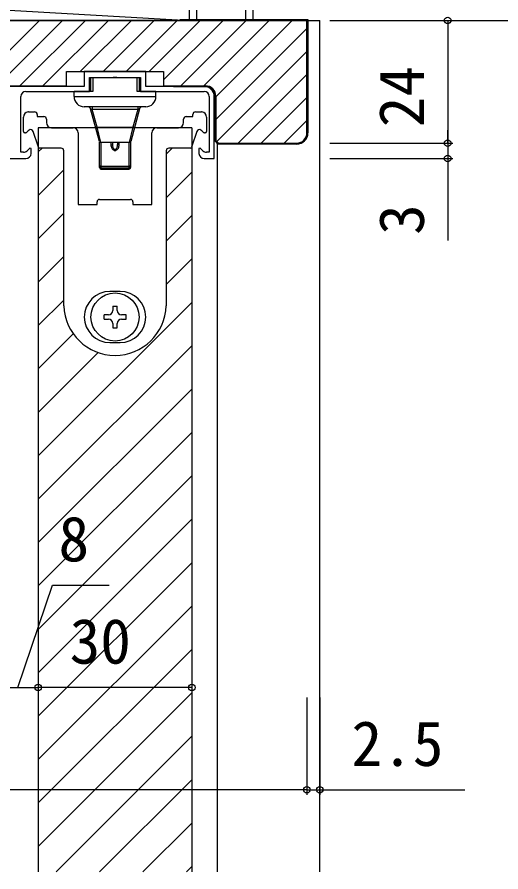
# Model space of a CAD drawing. Units: millimetres, scale not verified. Extents: x -525 to 525, y -783 to 779.
# Drawn here: x -293.1 to -198.6, y 333.2 to 500.3 of the extents above; entities that cross this region are included whole.
import ezdxf
from ezdxf.enums import TextEntityAlignment as Align

# ---------------------------------------------------------------- set-up
doc = ezdxf.new("R2010")
doc.units = ezdxf.units.MM
doc.header["$LTSCALE"] = 4
for name, color, linetype in [('0-4_YKK_11E', 7, 'Continuous'), ('0-5_YKK_12', 2, 'Continuous'), ('0-6_YKK_13', 4, 'Continuous'), ('0-8_YKK_D', 6, 'Continuous'), ('0-A_YSS_K', 3, 'Continuous'), ('0-B_YSS_KE', 3, 'Continuous')]:
    doc.layers.add(name, color=color, linetype=linetype)
doc.styles.add('ＭＳ ゴシック', font='')
doc.styles.get('ＭＳ ゴシック').set_extended_font_data('MS Gothic')

msp = doc.modelspace()

# ---------------------------------------------------------------- linework, layer by layer
at = {"layer": '0-4_YKK_11E'}
msp.add_line((-294.6, 472.697), (-291.4, 472.697), dxfattribs=at)
for points in [[(-256.6, 486.797), (-268, 486.797), (-268, 489.697), (-280, 489.697), (-280, 486.797), (-306, 486.797), (-306, 489.697), (-318, 489.697), (-318, 486.797)], [(-291.4, 485.797), (-279, 485.797), (-279, 488.497), (-274.458, 488.497), (-274.275, 488.617), (-273.725, 488.617), (-273.542, 488.497), (-269, 488.497), (-269, 485.797), (-256.6, 485.797)], [(-291.897, 473.897), (-292.4, 473.897), (-292.4, 484.797)], [(-256.6, 472.697), (-254.6, 472.697), (-254.6, 484.797)], [(-255.6, 484.797), (-255.6, 473.897), (-256.103, 473.897)], [(-290.4, 473.697), (-290.4, 474.631), (-290.647, 474.733), (-291.19, 474.19)], [(-256.81, 474.19), (-257.353, 474.733), (-257.6, 474.631), (-257.6, 473.697)]]:
    msp.add_lwpolyline(points, dxfattribs=at)
for centre, radius, start, end in [((-256.6, 484.797), 2, 0.00001, 89.99999), ((-291.4, 484.797), 1, 90.00001, 179.99999), ((-256.6, 484.797), 1, 0.00001, 89.99999), ((-291.897, 474.897), 1, 269.99998, 314.99997), ((-291.4, 473.697), 1, 270.00001, 359.99999), ((-256.6, 473.697), 1, 180.00001, 269.99999), ((-256.103, 474.897), 1, 225.00003, 270.00002)]:
    msp.add_arc(centre, radius, start, end, dxfattribs=at)
at = {"layer": '0-5_YKK_12'}
for p, q in [((-390, 499.697), (-234, 499.697)), ((-234, 333.197), (-234, 499.697)), ((-289, 478.697), (-289, 333.197)), ((-259, 478.697), (-289, 478.697)), ((-259, 478.697), (-259, 333.197)), ((-289, 473.961), (-288.264, 474.697)), ((-264, 473.505), (-262.808, 474.697)), ((-254, 333.197), (-254, 475.614)), ((-289, 465.475), (-284, 470.475)), ((-264, 465.02), (-259, 470.02)), ((-289, 456.99), (-284, 461.99)), ((-264, 456.534), (-259, 461.534)), ((-289, 448.505), (-284, 453.505)), ((-264, 448.049), (-259, 453.049)), ((-289, 440.02), (-284, 445.02)), ((-289, 414.564), (-259, 444.564)), ((-289, 431.534), (-282.144, 438.39)), ((-289, 406.078), (-259, 436.078)), ((-289, 423.049), (-277.294, 434.755)), ((-289, 397.593), (-259, 427.593)), ((-289, 389.108), (-259, 419.108)), ((-289, 380.623), (-259, 410.623)), ((-289, 372.137), (-259, 402.137)), ((-289, 363.652), (-259, 393.652)), ((-289, 355.167), (-259, 385.167)), ((-289, 346.681), (-259, 376.681)), ((-289, 338.196), (-259, 368.196)), ((-285.514, 333.197), (-259, 359.711)), ((-277.028, 333.197), (-259, 351.226)), ((-268.543, 333.197), (-259, 342.74)), ((-260.058, 333.197), (-259, 334.255))]:
    msp.add_line(p, q, dxfattribs=at)
at = {"layer": '0-6_YKK_13'}
for p, q in [((-278.8, 488.497), (-278.8, 485.797)), ((-278.8, 488.497), (-269.2, 488.497)), ((-278.343, 488.497), (-278.343, 485.797)), ((-269.657, 485.797), (-269.657, 488.497)), ((-269.2, 485.797), (-269.2, 488.497)), ((-282, 484.797), (-282, 485.797)), ((-278.343, 485.797), (-282, 485.797)), ((-282, 484.797), (-266, 484.797)), ((-266, 485.797), (-269.657, 485.797)), ((-266, 484.797), (-266, 485.797)), ((-290.9, 481.797), (-289.7, 481.797)), ((-268, 482.797), (-280, 482.797)), ((-277.06, 476.02), (-278.776, 482.427)), ((-278.431, 482.297), (-278.776, 482.427)), ((-278.431, 482.797), (-278.431, 482.297)), ((-277.493, 478.797), (-278.431, 482.297)), ((-269.569, 482.297), (-278.431, 482.297)), ((-269.224, 482.427), (-270.94, 476.02)), ((-269.569, 482.297), (-270.507, 478.797)), ((-269.569, 482.797), (-269.569, 482.297)), ((-269.224, 482.427), (-269.569, 482.297)), ((-258.3, 481.797), (-257.1, 481.797)), ((-291.9, 477.997), (-291.9, 480.797)), ((-289.2, 481.297), (-289.2, 480.897)), ((-289.2, 480.897), (-287.9, 480.897)), ((-287.4, 480.397), (-287.4, 479.697)), ((-260.6, 479.697), (-260.6, 480.397)), ((-260.1, 480.897), (-258.8, 480.897)), ((-258.8, 480.897), (-258.8, 481.297)), ((-256.1, 480.797), (-256.1, 477.997)), ((-290.937, 478.094), (-291.316, 477.769)), ((-290.798, 478.213), (-290.937, 478.094)), ((-290.76, 478.243), (-290.798, 478.213)), ((-286.4, 478.697), (-282.2, 478.697)), ((-277.783, 478.72), (-277.493, 478.797)), ((-276.77, 475.797), (-277.493, 478.797)), ((-277.493, 478.797), (-270.507, 478.797)), ((-270.507, 478.797), (-271.23, 475.797)), ((-270.217, 478.72), (-270.507, 478.797)), ((-265.8, 478.697), (-261.6, 478.697)), ((-257.202, 478.213), (-257.24, 478.243)), ((-257.063, 478.094), (-257.202, 478.213)), ((-256.684, 477.769), (-257.063, 478.094)), ((-291.511, 477.697), (-291.6, 477.697)), ((-289.035, 475.102), (-289.998, 477.992)), ((-258.002, 477.992), (-258.965, 475.102)), ((-256.4, 477.697), (-256.489, 477.697)), ((-288.968, 474.902), (-289.035, 475.102)), ((-284.5, 474.697), (-288.684, 474.697)), ((-277, 470.908), (-277, 475.906)), ((-271.23, 475.797), (-276.77, 475.797)), ((-276.7, 470.608), (-276.7, 475.797)), ((-274.8, 475.797), (-274.8, 475.382)), ((-274.5, 475.797), (-274.5, 475.418)), ((-273.5, 475.797), (-273.5, 475.418)), ((-273.2, 475.382), (-273.2, 475.797)), ((-271.3, 475.797), (-271.3, 470.608)), ((-271, 475.906), (-271, 470.908)), ((-259.316, 474.697), (-263.5, 474.697)), ((-258.965, 475.102), (-259.032, 474.902)), ((-264, 474.197), (-264, 462.097)), ((-276.7, 471.206), (-271.3, 471.206)), ((-276.7, 470.872), (-271.3, 470.872)), ((-276.7, 470.616), (-271.3, 470.616)), ((-276.7, 470.608), (-271.3, 470.608)), ((-277, 464.697), (-271, 464.697)), ((-277.5, 463.697), (-277.5, 464.197)), ((-270.5, 464.197), (-270.5, 463.697)), ((-264, 462.097), (-264, 443.897)), ((-273, 446.697), (-275, 446.697)), ((-274.42, 443.847), (-273.58, 443.847)), ((-274.42, 443.847), (-274.42, 442.957)), ((-273.58, 442.957), (-273.58, 443.847)), ((-276.15, 441.277), (-276.15, 442.117)), ((-275.26, 442.117), (-276.15, 442.117)), ((-276.15, 441.277), (-275.26, 441.277)), ((-271.85, 442.117), (-272.74, 442.117)), ((-272.74, 441.277), (-271.85, 441.277)), ((-272.74, 441.277), (-271.85, 441.277)), ((-271.85, 441.277), (-271.85, 442.117)), ((-274.42, 440.437), (-274.42, 439.547)), ((-273.58, 439.547), (-273.58, 440.437)), ((-274.42, 439.547), (-273.58, 439.547)), ((-275, 436.697), (-273, 436.697))]:
    msp.add_line(p, q, dxfattribs=at)
for points in [[(-281.2, 477.697), (-281.2, 463.697), (-277.5, 463.697)], [(-270.5, 463.697), (-266.8, 463.697), (-266.8, 477.697)], [(-274.8, 475.382), (-274.769, 475.382), (-274.739, 475.382), (-274.708, 475.383), (-274.678, 475.385), (-274.647, 475.387), (-274.616, 475.389), (-274.586, 475.393), (-274.556, 475.397), (-274.526, 475.403), (-274.5, 475.418)], [(-274.8, 475.382), (-274.791, 475.213), (-274.763, 475.046), (-274.717, 474.884), (-274.651, 474.729), (-274.563, 474.584), (-274.453, 474.456), (-274.32, 474.353), (-274.167, 474.283), (-274, 474.259), (-273.833, 474.283), (-273.68, 474.353), (-273.547, 474.456), (-273.437, 474.584), (-273.349, 474.729), (-273.283, 474.884), (-273.237, 475.046), (-273.209, 475.213), (-273.2, 475.382)], [(-274.5, 475.418), (-274.496, 475.303), (-274.485, 475.188), (-274.465, 475.074), (-274.437, 474.962), (-274.399, 474.853), (-274.35, 474.748), (-274.288, 474.651), (-274.209, 474.566), (-274.112, 474.504), (-274, 474.48), (-273.888, 474.504), (-273.791, 474.566), (-273.712, 474.651), (-273.65, 474.748), (-273.601, 474.853), (-273.563, 474.962), (-273.535, 475.074), (-273.515, 475.188), (-273.504, 475.303), (-273.5, 475.418)], [(-273.2, 475.382), (-273.231, 475.382), (-273.261, 475.382), (-273.292, 475.383), (-273.322, 475.385), (-273.353, 475.387), (-273.384, 475.389), (-273.414, 475.393), (-273.444, 475.397), (-273.474, 475.403), (-273.5, 475.418)], [(-284, 443.905), (-284, 462.097), (-284, 474.197)], [(-276.7, 471.206), (-276.731, 471.206), (-276.761, 471.205), (-276.792, 471.204), (-276.822, 471.203), (-276.853, 471.201), (-276.884, 471.198), (-276.914, 471.195), (-276.944, 471.191), (-276.974, 471.184), (-277, 471.169), (-276.994, 471.111), (-276.977, 471.055), (-276.949, 471.004), (-276.912, 470.958), (-276.866, 470.922), (-276.814, 470.894), (-276.758, 470.877), (-276.7, 470.872)], [(-277, 470.908), (-276.993, 470.851), (-276.975, 470.795), (-276.947, 470.745), (-276.91, 470.701), (-276.865, 470.664), (-276.813, 470.638), (-276.758, 470.621), (-276.7, 470.616)], [(-271, 471.169), (-271.026, 471.184), (-271.056, 471.191), (-271.086, 471.195), (-271.116, 471.198), (-271.147, 471.201), (-271.178, 471.203), (-271.208, 471.204), (-271.239, 471.205), (-271.269, 471.206), (-271.3, 471.206)], [(-271.3, 470.872), (-271.242, 470.877), (-271.186, 470.894), (-271.134, 470.922), (-271.088, 470.958), (-271.051, 471.004), (-271.023, 471.055), (-271.006, 471.111), (-271, 471.169)], [(-271, 470.908), (-271.007, 470.851), (-271.025, 470.795), (-271.053, 470.745), (-271.09, 470.701), (-271.135, 470.664), (-271.187, 470.638), (-271.242, 470.621), (-271.3, 470.616)]]:
    msp.add_lwpolyline(points, dxfattribs=at)
msp.add_circle((-274, 441.697), 4.7, dxfattribs=at)
for centre, radius, start, end in [((-280, 484.797), 2, 180, 270), ((-268, 484.797), 2, 270, 0), ((-290.9, 480.797), 1, 93.6951, 180), ((-290.9, 480.797), 1, 90, 93.6951), ((-289.7, 481.297), 0.5, 0, 90), ((-279.259, 482.297), 0.5, 15, 89.80906), ((-268.741, 482.297), 0.5, 90.67994, 165), ((-258.3, 481.297), 0.5, 90, 180), ((-257.1, 480.797), 1, 86.3049, 90), ((-257.1, 480.797), 1, 0, 86.3049), ((-287.9, 480.397), 0.5, 0, 90), ((-286.4, 479.697), 1, 180, 270), ((-261.6, 479.697), 1, 270, 0), ((-260.1, 480.397), 0.5, 90, 180), ((-290.473, 477.834), 0.5, 18.43495, 125.07316), ((-282.2, 477.697), 1, 0, 90), ((-265.8, 477.697), 1, 90, 180), ((-257.527, 477.834), 0.5, 54.92684, 161.56505), ((-291.6, 477.997), 0.3, 180, 270), ((-291.511, 477.997), 0.3, 270, 310.60129), ((-256.489, 477.997), 0.3, 229.39871, 270), ((-256.4, 477.997), 0.3, 270, 0), ((-288.684, 474.997), 0.3, 198.43495, 270), ((-284.5, 474.197), 0.5, 0, 90), ((-276.77, 476.097), 0.3, 195, 270), ((-271.23, 476.097), 0.3, 270, 345), ((-263.5, 474.197), 0.5, 90, 180), ((-259.316, 474.997), 0.3, 270, 341.56505), ((-276.706, 470.913), 0.294, 180.00014, 180.79402), ((-276.705, 470.913), 0.295, 180.7939, 181.00886), ((-276.7, 470.908), 0.3, 180, 270), ((-271.3, 470.908), 0.3, 270, 0), ((-271.294, 470.913), 0.294, 359.20598, 359.99986), ((-271.295, 470.913), 0.295, 358.99114, 359.2061), ((-277, 464.197), 0.5, 90, 180), ((-271, 464.197), 0.5, 0, 90), ((-275, 441.697), 5, 90, 270), ((-273, 441.697), 5, 270, 90), ((-283.5, 443.905), 0.5, 180, 181.79037), ((-274, 444.202), 10.005, 181.79037, 358.25523), ((-275.26, 442.957), 0.84, 270, 0), ((-272.74, 442.957), 0.84, 180, 270), ((-275.26, 440.437), 0.84, 0, 90), ((-272.74, 440.437), 0.84, 90, 180)]:
    msp.add_arc(centre, radius, start, end, dxfattribs=at)
at = {"layer": '0-8_YKK_D'}
for p, q in [((-232, 499.697), (-188, 499.697)), ((-232, 499.697), (-208, 499.697)), ((-209, 499.697), (-209, 475.697)), ((-209, 475.697), (-209, 478.247)), ((-232, 475.697), (-208, 475.697)), ((-232, 475.697), (-208, 475.697)), ((-209, 475.697), (-209, 472.697)), ((-232, 472.697), (-208, 472.697)), ((-209, 472.697), (-209, 456.643)), ((-297, 369.273), (-289, 369.273)), ((-259, 369.273), (-289, 369.273)), ((-236.5, 367.273), (-236.5, 348.273)), ((-236.5, 367.273), (-236.5, 348.273)), ((-234, 367.273), (-234, 348.273)), ((-236.5, 349.273), (-387.5, 349.273)), ((-236.5, 349.273), (-239.05, 349.273)), ((-236.5, 349.273), (-234, 349.273)), ((-234, 349.273), (-205.673, 349.273))]:
    msp.add_line(p, q, dxfattribs=at)
msp.add_lwpolyline([(-293, 369.273), (-286.227, 389.273), (-275.136, 389.273)], dxfattribs=at)
for centre in [(-209, 499.697), (-209, 475.697), (-209, 475.697), (-209, 472.697), (-289, 369.273), (-289, 369.273), (-259, 369.273), (-236.5, 349.273), (-236.5, 349.273), (-234, 349.273)]:
    msp.add_circle(centre, 0.637, dxfattribs=at)
at = {"layer": '0-A_YSS_K'}
for p, q in [((-258, 499.697), (-258, 544.697)), ((-248.5, 544.697), (-248.5, 499.697)), ((-247, 499.697), (-247, 544.697)), ((-364.5, 505.697), (-259.5, 499.697)), ((-364.5, 499.697), (-259.5, 499.697)), ((-301.569, 486.897), (-288.769, 499.697)), ((-297.079, 486.897), (-284.279, 499.697)), ((-292.589, 486.897), (-279.789, 499.697)), ((-288.099, 486.897), (-275.299, 499.697)), ((-280.808, 489.697), (-270.808, 499.697)), ((-276.318, 489.697), (-266.318, 499.697)), ((-271.828, 489.697), (-261.828, 499.697)), ((-267.338, 489.697), (-257.338, 499.697)), ((-264.5, 488.045), (-252.848, 499.697)), ((-261.158, 486.897), (-248.358, 499.697)), ((-256.668, 486.897), (-243.868, 499.697)), ((-254.3, 484.775), (-239.378, 499.697)), ((-254.3, 480.285), (-236.5, 498.085)), ((-254.099, 475.996), (-236.5, 493.594)), ((-249.907, 475.697), (-236.5, 489.104)), ((-283.608, 486.897), (-283.5, 487.006)), ((-245.417, 475.697), (-236.5, 484.614)), ((-240.927, 475.697), (-236.5, 480.124))]:
    msp.add_line(p, q, dxfattribs=at)
msp.add_lwpolyline([(-259.5, 544.697), (-259.5, 499.697), (-247, 499.697)], dxfattribs=at)
at = {"layer": '0-B_YSS_KE'}
msp.add_line((-236.5, 477.697), (-236.5, 499.697), dxfattribs=at)
for points in [[(-261.3, 499.697), (-261.3, 499.897), (-236.3, 499.897), (-236.3, 477.697)], [(-236.5, 499.697), (-387.5, 499.697), (-387.5, 477.697)], [(-367.7, 486.897), (-359.5, 486.897), (-359.5, 489.697), (-340.5, 489.697), (-340.5, 486.897), (-321.5, 486.897), (-321.5, 489.697), (-302.5, 489.697), (-302.5, 486.897), (-283.5, 486.897), (-283.5, 489.697), (-264.5, 489.697), (-264.5, 486.897), (-256.3, 486.897)], [(-256.3, 486.697), (-262.6, 486.697), (-262.6, 486.897)], [(-238.5, 475.497), (-253.883, 475.497), (-254.5, 476.114), (-254.5, 484.897)], [(-254.3, 484.897), (-254.3, 476.197), (-253.8, 475.697), (-238.5, 475.697)]]:
    msp.add_lwpolyline(points, dxfattribs=at)
for centre, radius, start, end in [((-256.3, 484.897), 2, 0.00001, 89.99999), ((-256.3, 484.897), 1.8, 0.00001, 89.99999), ((-238.5, 477.697), 2.2, 270.00001, 359.99999), ((-238.5, 477.697), 2, 270.00001, 359.99999)]:
    msp.add_arc(centre, radius, start, end, dxfattribs=at)

# ---------------------------------------------------------------- texts
at = {"layer": '0-8_YKK_D', "style": 'ＭＳ ゴシック'}
for s, p in [('24', (-211, 478.799)), ('3', (-211, 457.756))]:
    msp.add_text(s, height=8.798, rotation=90, dxfattribs=at).set_placement(p, align=Align.BOTTOM_LEFT)
for s, p in [('8', (-285.045, 391.273)), ('30', (-282.864, 371.273)), ('2.5', (-227.786, 351.273))]:
    msp.add_text(s, height=8.798, dxfattribs=at).set_placement(p, align=Align.BOTTOM_LEFT)

doc.saveas('drawing.dxf')
